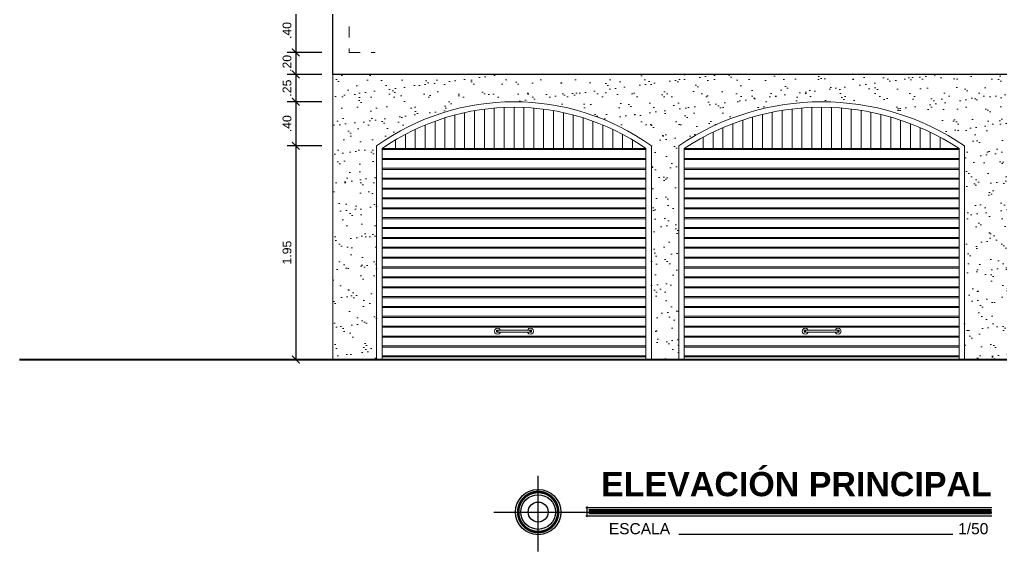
# Model space of a CAD drawing. Header units: millimetres. Extents: x 148 to 249, y 24 to 77.
# Drawn here: x 147.62 to 156.58, y 41.76 to 46.61 of the extents above; entities that cross this region are included whole.
import ezdxf

# ---------------------------------------------------------------- set-up
doc = ezdxf.new("R2010")
doc.units = ezdxf.units.MM
doc.header["$PDMODE"] = 32
doc.linetypes.add('HIDDEN2', pattern=[4.762499999999999, 3.175, -1.5875])
doc.layers.get('0').update_dxf_attribs({"lineweight": 0})
doc.layers.get('Defpoints').update_dxf_attribs({"lineweight": 0})
for name, color, linetype, lineweight in [('A-Dims', 22, 'Continuous', 0), ('A-Hidden projection', 33, 'HIDDEN2', 0), ('A-Stair', 53, 'Continuous', 0), ('A-Text', 30, 'Continuous', 30), ('A-Wall', 153, 'Continuous', 40), ('l3', 30, 'Continuous', 30), ('puertas y vent', 2, 'Continuous', 0)]:
    doc.layers.add(name, color=color, linetype=linetype, lineweight=lineweight)
doc.styles.add('ejes', font='swissel.ttf')
doc.styles.add('FITO', font='ARIAL.TTF')
doc.dimstyles.new('DIM50', dxfattribs={"dimtxt": 0.08, "dimasz": 0.07, "dimexe": 0.08, "dimexo": 0.1, "dimgap": 0.04, "dimtad": 2, "dimzin": 4, "dimdsep": 46, "dimtxsty": 'ejes', "dimblk": 'ARCHTICK', "dimcen": 0.05, "dimadec": 0, "dimazin": 0, "dimtfac": 1, "dimtix": 1, "dimtmove": 0, "dimatfit": 3, "dimfxl": 0.08, "dimarcsym": 0})

# ---------------------------------------------------------------- blocks, each defined once
blk = doc.blocks.new('_ArchTick')
at = {"color": 0, "linetype": 'ByBlock', "const_width": 0.15}
blk.add_lwpolyline([(-0.5, -0.5), (0.5, 0.5)], dxfattribs=at)
blk = doc.blocks.new('*D119')
at = {"layer": 'A-Dims', "color": 0, "lineweight": -2}
for p, q in [((150.3795572069305, 45.46021789115851), (150.0619433560221, 45.46021789115851)), ((150.1419433560221, 45.46021789115851), (150.1419433560221, 43.5102178911585)), ((150.3795572069305, 43.5102178911585), (150.0619433560221, 43.5102178911585))]:
    blk.add_line(p, q, dxfattribs=at)
at = {"layer": 'Defpoints', "color": 0}
for p in [(150.4795572069305, 45.46021789115851), (150.1419433560221, 43.5102178911585), (150.4795572069305, 43.5102178911585)]:
    blk.add_point(p, dxfattribs=at)
at = {"layer": 'A-Dims', "color": 0, "lineweight": -2, "xscale": 0.07, "yscale": 0.07, "zscale": 0.07}
for p, rotation in [((150.1419433560221, 45.46021789115851), 90), ((150.1419433560221, 43.5102178911585), 270)]:
    blk.add_blockref('_ArchTick', p, dxfattribs=dict(at, rotation=rotation))
at = {"layer": 'A-Dims', "color": 0, "insert": (150.0619433560221, 44.4852178911585), "char_height": 0.08, "attachment_point": 5, "rotation": 90, "style": 'ejes'}
blk.add_mtext('1.95', dxfattribs=at)
blk = doc.blocks.new('*D120')
at = {"layer": 'A-Dims', "color": 0, "lineweight": -2}
for p, q in [((150.3795572069305, 45.86021789115849), (150.0619433560221, 45.86021789115849)), ((150.1419433560221, 45.86021789115849), (150.1419433560221, 45.46021789115851)), ((150.3795572069305, 45.46021789115851), (150.0619433560221, 45.46021789115851))]:
    blk.add_line(p, q, dxfattribs=at)
at = {"layer": 'Defpoints', "color": 0}
for p in [(150.4795572069305, 45.86021789115849), (150.1419433560221, 45.46021789115851), (150.4795572069305, 45.46021789115851)]:
    blk.add_point(p, dxfattribs=at)
at = {"layer": 'A-Dims', "color": 0, "lineweight": -2, "xscale": 0.07, "yscale": 0.07, "zscale": 0.07}
for p, rotation in [((150.1419433560221, 45.86021789115849), 90), ((150.1419433560221, 45.46021789115851), 270)]:
    blk.add_blockref('_ArchTick', p, dxfattribs=dict(at, rotation=rotation))
at = {"layer": 'A-Dims', "color": 0, "insert": (150.0619433560221, 45.6602178911585), "char_height": 0.08, "attachment_point": 5, "rotation": 90, "style": 'ejes'}
blk.add_mtext('.40', dxfattribs=at)
blk = doc.blocks.new('*D121')
at = {"layer": 'A-Dims', "color": 0, "lineweight": -2}
for p, q in [((150.3795572069305, 46.1102178911585), (150.0619433560221, 46.1102178911585)), ((150.1419433560221, 46.1102178911585), (150.1419433560221, 45.86021789115849)), ((150.3795572069305, 45.86021789115849), (150.0619433560221, 45.86021789115849))]:
    blk.add_line(p, q, dxfattribs=at)
at = {"layer": 'Defpoints', "color": 0}
for p in [(150.4795572069305, 46.1102178911585), (150.1419433560221, 45.86021789115849), (150.4795572069305, 45.86021789115849)]:
    blk.add_point(p, dxfattribs=at)
at = {"layer": 'A-Dims', "color": 0, "lineweight": -2, "xscale": 0.07, "yscale": 0.07, "zscale": 0.07}
for p, rotation in [((150.1419433560221, 46.1102178911585), 90), ((150.1419433560221, 45.86021789115849), 270)]:
    blk.add_blockref('_ArchTick', p, dxfattribs=dict(at, rotation=rotation))
at = {"layer": 'A-Dims', "color": 0, "insert": (150.0619433560221, 45.9852178911585), "char_height": 0.08, "attachment_point": 5, "rotation": 90, "style": 'ejes'}
blk.add_mtext('.25', dxfattribs=at)
blk = doc.blocks.new('*D125')
at = {"layer": 'A-Dims', "color": 0, "lineweight": -2}
for p, q in [((150.3795572069305, 46.7102178911585), (150.0619433560221, 46.7102178911585)), ((150.1419433560221, 46.7102178911585), (150.1419433560221, 46.3102178911585)), ((150.3795572069305, 46.3102178911585), (150.0619433560221, 46.3102178911585))]:
    blk.add_line(p, q, dxfattribs=at)
at = {"layer": 'Defpoints', "color": 0}
for p in [(150.4795572069305, 46.7102178911585), (150.1419433560221, 46.3102178911585), (150.4795572069305, 46.3102178911585)]:
    blk.add_point(p, dxfattribs=at)
at = {"layer": 'A-Dims', "color": 0, "lineweight": -2, "xscale": 0.07, "yscale": 0.07, "zscale": 0.07}
for p, rotation in [((150.1419433560221, 46.7102178911585), 90), ((150.1419433560221, 46.3102178911585), 270)]:
    blk.add_blockref('_ArchTick', p, dxfattribs=dict(at, rotation=rotation))
at = {"layer": 'A-Dims', "color": 0, "insert": (150.0619433560221, 46.5102178911585), "char_height": 0.08, "attachment_point": 5, "rotation": 90, "style": 'ejes'}
blk.add_mtext('.40', dxfattribs=at)
blk = doc.blocks.new('*D172')
at = {"layer": 'A-Dims', "color": 0, "lineweight": -2}
for p, q in [((150.3795572069305, 46.3102178911585), (150.0619433560221, 46.3102178911585)), ((150.1419433560221, 46.3102178911585), (150.1419433560221, 46.1102178911585)), ((150.3795572069305, 46.1102178911585), (150.0619433560221, 46.1102178911585))]:
    blk.add_line(p, q, dxfattribs=at)
at = {"layer": 'Defpoints', "color": 0}
for p in [(150.4795572069305, 46.3102178911585), (150.1419433560221, 46.1102178911585), (150.4795572069305, 46.1102178911585)]:
    blk.add_point(p, dxfattribs=at)
at = {"layer": 'A-Dims', "color": 0, "lineweight": -2, "xscale": 0.07, "yscale": 0.07, "zscale": 0.07}
for p, rotation in [((150.1419433560221, 46.3102178911585), 270), ((150.1419433560221, 46.1102178911585), 90)]:
    blk.add_blockref('_ArchTick', p, dxfattribs=dict(at, rotation=rotation))
at = {"layer": 'A-Dims', "color": 0, "insert": (150.0619433560221, 46.2102178911585), "char_height": 0.08, "attachment_point": 5, "rotation": 90, "style": 'ejes'}
blk.add_mtext('.20', dxfattribs=at)

msp = doc.modelspace()

# ---------------------------------------------------------------- hatches: boundary and pattern name
at = {"layer": 'A-Stair'}
h = msp.add_hatch(dxfattribs=at)
h.set_pattern_fill('AR-SAND,_O', color=157, scale=0.004)
h.set_pattern_definition([(37.50000000000001, (-46.9851933789503, -5.34460479963505), (-0.006400125183936183, 0.1957652949317369), [0, -0.154432, 0, -0.17272, 0, -0.1651]), (7.499999999999999, (-46.9851933789503, -5.34460479963505), (0.1798093132552011, 0.2867300402273417), [0, -0.08331200000000001, 0, -0.139192, 0, -0.05334000000000001]), (327.5, (-47.11016137895029, -5.34460479963505), (0.3163969480965832, 0.0005748738714182765), [0, -0.0508, 0, -0.18288, 0, -0.23876]), (317.5, (-47.11016137895029, -5.34460479963505), (0.3054225809889189, 0.0891717293028865), [0, -0.0254, 0, -0.119888, 0, -0.13716])])
h.paths.add_polyline_path([(153.3845572069305, 45.46021789115848), (153.3845572069305, 43.5102178911585), (153.6345572069305, 43.5102178911585), (153.6345572069305, 45.4602178911585, -0.3070499222369381), (156.2399967203875, 45.4602178911585), (156.2399967203875, 43.5102178911585), (156.6395572069306, 43.5102178911585), (156.6395572069306, 45.46021789115851, -0.695652173913128), (157.7895572069305, 45.46021789115845), (157.7895572069305, 43.5102178911585), (157.9395572069305, 43.5102178911585), (157.9395572069305, 46.1102178911585), (150.4795572069305, 46.1102178911585), (150.4795572069305, 43.5102178911585), (150.8791176934736, 43.51021789115851), (150.8791176934736, 45.46021789115851, -0.3193052539097957)])

# ---------------------------------------------------------------- linework, layer by layer
at = {"layer": 'A-Hidden projection', "ltscale": 0.015}
msp.add_lwpolyline([(150.6295572069305, 46.54747759305165), (150.6295572069305, 46.3102178911585), (150.8668169088236, 46.3102178911585)], dxfattribs=at)
at = {"layer": 'A-Stair', "color": 53}
msp.add_line((150.4795572069305, 43.5102178911585), (150.4795572069305, 46.1102178911585), dxfattribs=at)
at = {"layer": 'A-Stair', "color": 217}
for p, q in [((151.6818374502021, 45.76171212277764), (151.6818374502021, 45.43422871378382)), ((151.7718374502021, 45.77930446783009), (151.7718374502021, 45.43422871378382)), ((151.8618374502021, 45.79288523818148), (151.8618374502021, 45.43422871378382)), ((151.9518374502021, 45.80253211819663), (151.9518374502021, 45.43422871378382)), ((152.0418374502021, 45.81021789115849), (152.0418374502021, 45.43422871378382)), ((152.1318374502021, 45.81021789115849), (152.1318374502021, 45.43422871378382)), ((152.2218374502021, 45.81021789115849), (152.2218374502021, 45.43422871378382)), ((152.3118374502021, 45.80253211819662), (152.3118374502021, 45.43422871378382)), ((152.4018374502021, 45.79288523818147), (152.4018374502021, 45.43422871378382)), ((152.4918374502021, 45.77930446783008), (152.4918374502021, 45.43422871378382)), ((152.5818374502021, 45.76171212277762), (152.5818374502021, 45.43422871378382)), ((154.487276963659, 45.7651946154832), (154.487276963659, 45.43422871378384)), ((154.577276963659, 45.78150712514705), (154.577276963659, 45.43422871378384)), ((154.667276963659, 45.79411306026076), (154.667276963659, 45.43422871378384)), ((154.757276963659, 45.80307433060624), (154.757276963659, 45.43422871378384)), ((154.847276963659, 45.81021789115851), (154.847276963659, 45.43422871378384)), ((154.937276963659, 45.81021789115851), (154.937276963659, 45.43422871378384)), ((155.027276963659, 45.81021789115851), (155.027276963659, 45.43422871378384)), ((155.117276963659, 45.80307433060624), (155.117276963659, 45.43422871378384)), ((155.207276963659, 45.79411306026076), (155.207276963659, 45.43422871378384)), ((155.297276963659, 45.78150712514704), (155.297276963659, 45.43422871378384)), ((155.387276963659, 45.76519461548319), (155.387276963659, 45.43422871378384)), ((151.4118374502021, 45.68367784860831), (151.4118374502021, 45.43422871378382)), ((151.501837450202, 45.7140486145207), (151.5018374502021, 45.43422871378382)), ((151.5918374502021, 45.74000449402156), (151.5918374502021, 45.43422871378382)), ((152.6718374502021, 45.74000449402155), (152.6718374502021, 45.43422871378382)), ((152.7618374502021, 45.71404861452068), (152.7618374502021, 45.43422871378382)), ((152.8518374502021, 45.6836778486083), (152.8518374502021, 45.43422871378382)), ((154.127276963659, 45.66087881508309), (154.127276963659, 45.43422871378384)), ((154.217276963659, 45.69308015106038), (154.217276963659, 45.43422871378384)), ((154.307276963659, 45.72109852682658), (154.307276963659, 45.43422871378384)), ((154.397276963659, 45.74509331512542), (154.397276963659, 45.43422871378384)), ((155.4772769636591, 45.7450933151254), (155.4772769636591, 45.43422871378384)), ((155.5672769636591, 45.72109852682657), (155.5672769636591, 45.43422871378384)), ((155.6572769636591, 45.69308015106036), (155.6572769636591, 45.43422871378384)), ((155.7472769636591, 45.66087881508309), (155.7472769636591, 45.43422871378384)), ((151.2318374502021, 45.6088189402996), (151.2318374502021, 45.43422871378382)), ((151.321837450202, 45.64868593565274), (151.3218374502021, 45.43422871378382)), ((152.9418374502021, 45.64868593565271), (152.9418374502021, 45.43422871378382)), ((153.0318374502021, 45.60881894029957), (153.0318374502021, 45.43422871378382)), ((153.947276963659, 45.58311105699372), (153.947276963659, 45.43422871378384)), ((154.037276963659, 45.62430075948136), (154.037276963659, 45.43422871378384)), ((155.8372769636591, 45.62430075948134), (155.8372769636591, 45.43422871378384)), ((155.9272769636591, 45.58311105699367), (155.9272769636591, 45.43422871378384)), ((151.051837450202, 45.51313558362361), (151.051837450202, 45.43422871378382)), ((151.1418374502021, 45.5637642836841), (151.141837450202, 45.43422871378382)), ((153.1218374502022, 45.56376428368405), (153.1218374502021, 45.43422871378382)), ((153.2118374502021, 45.51313558362357), (153.2118374502021, 45.43422871378382)), ((153.857276963659, 45.53702453634984), (153.857276963659, 45.43422871378384)), ((156.0172769636591, 45.53702453634982), (156.0172769636591, 45.43422871378384)), ((150.9291176934736, 43.5102178911585), (150.9291176934736, 45.43422871378384)), ((150.9291176934736, 45.43422871378384), (153.3345572069305, 45.43422871378382)), ((150.9291176934736, 45.42422871378384), (153.3345572069305, 45.42422871378382)), ((153.3345572069305, 43.5102178911585), (153.3345572069305, 45.43422871378382)), ((153.6845572069305, 45.43422871378386), (156.1899967203875, 45.43422871378383)), ((153.6845572069305, 43.5102178911585), (153.6845572069305, 45.43352429012808)), ((153.6845572069305, 45.42422871378385), (156.1899967203875, 45.42422871378383)), ((156.1899967203875, 43.5102178911585), (156.1899967203875, 45.43352429012809)), ((150.9291176934736, 45.34422871378383), (153.3345572069305, 45.34422871378381)), ((150.9291176934736, 45.33422871378384), (153.3345572069305, 45.33422871378382)), ((153.6845572069305, 45.34422871378385), (156.1899967203875, 45.34422871378383)), ((153.6845572069305, 45.33422871378385), (156.1899967203875, 45.33422871378383)), ((150.9291176934736, 45.25422871378383), (153.3345572069305, 45.25422871378381)), ((150.9291176934736, 45.24422871378383), (153.3345572069305, 45.24422871378381)), ((153.6845572069305, 45.25422871378385), (156.1899967203875, 45.25422871378382)), ((153.6845572069305, 45.24422871378385), (156.1899967203875, 45.24422871378383)), ((150.9291176934736, 45.16422871378383), (153.3345572069305, 45.16422871378381)), ((150.9291176934736, 45.15422871378383), (153.3345572069305, 45.15422871378381)), ((153.6845572069305, 45.16422871378384), (156.1899967203875, 45.16422871378382)), ((153.6845572069305, 45.15422871378384), (156.1899967203875, 45.15422871378382)), ((150.9291176934736, 45.07422871378382), (153.3345572069305, 45.0742287137838)), ((150.9291176934736, 45.06422871378383), (153.3345572069305, 45.06422871378381)), ((153.6845572069305, 45.07422871378385), (156.1899967203875, 45.07422871378382)), ((153.6845572069305, 45.06422871378384), (156.1899967203875, 45.06422871378382)), ((150.9291176934736, 44.98422871378382), (153.3345572069305, 44.9842287137838)), ((150.9291176934736, 44.97422871378382), (153.3345572069305, 44.9742287137838)), ((153.6845572069305, 44.98422871378384), (156.1899967203875, 44.98422871378381)), ((153.6845572069305, 44.97422871378384), (156.1899967203875, 44.97422871378382)), ((150.9291176934736, 44.89422871378382), (153.3345572069305, 44.8942287137838)), ((150.9291176934736, 44.88422871378382), (153.3345572069305, 44.8842287137838)), ((153.6845572069305, 44.89422871378384), (156.1899967203875, 44.89422871378381)), ((153.6845572069305, 44.88422871378383), (156.1899967203875, 44.88422871378381)), ((150.9291176934736, 44.80422871378381), (153.3345572069305, 44.80422871378379)), ((150.9291176934736, 44.79422871378382), (153.3345572069305, 44.7942287137838)), ((153.6845572069305, 44.80422871378383), (156.1899967203875, 44.8042287137838)), ((153.6845572069305, 44.79422871378383), (156.1899967203875, 44.79422871378381)), ((150.9291176934736, 44.71422871378381), (153.3345572069305, 44.71422871378379)), ((150.9291176934736, 44.70422871378381), (153.3345572069305, 44.70422871378379)), ((153.6845572069305, 44.71422871378383), (156.1899967203875, 44.7142287137838)), ((153.6845572069305, 44.70422871378383), (156.1899967203875, 44.7042287137838)), ((150.9291176934736, 44.62422871378381), (153.3345572069305, 44.62422871378379)), ((150.9291176934736, 44.61422871378381), (153.3345572069305, 44.61422871378379)), ((153.6845572069305, 44.62422871378382), (156.1899967203875, 44.6242287137838)), ((153.6845572069305, 44.61422871378383), (156.1899967203875, 44.6142287137838)), ((150.9291176934736, 44.5342287137838), (153.3345572069305, 44.53422871378378)), ((150.9291176934736, 44.52422871378381), (153.3345572069305, 44.52422871378378)), ((153.6845572069305, 44.53422871378382), (156.1899967203875, 44.53422871378379)), ((153.6845572069305, 44.52422871378382), (156.1899967203875, 44.52422871378381)), ((150.9291176934736, 44.4442287137838), (153.3345572069305, 44.44422871378378)), ((150.9291176934736, 44.4342287137838), (153.3345572069305, 44.43422871378378)), ((153.6845572069305, 44.44422871378382), (156.1899967203875, 44.44422871378379)), ((153.6845572069305, 44.43422871378382), (156.1899967203875, 44.4342287137838)), ((150.9291176934736, 44.3542287137838), (153.3345572069305, 44.35422871378378)), ((150.9291176934736, 44.3442287137838), (153.3345572069305, 44.34422871378378)), ((153.6845572069305, 44.35422871378381), (156.1899967203875, 44.35422871378378)), ((153.6845572069305, 44.34422871378381), (156.1899967203875, 44.34422871378379)), ((150.9291176934736, 44.26422871378379), (153.3345572069305, 44.26422871378377)), ((150.9291176934736, 44.2542287137838), (153.3345572069305, 44.25422871378377)), ((153.6845572069305, 44.26422871378381), (156.1899967203875, 44.26422871378379)), ((153.6845572069305, 44.25422871378381), (156.1899967203875, 44.25422871378378)), ((150.9291176934736, 44.17422871378379), (153.3345572069305, 44.17422871378377)), ((150.9291176934736, 44.16422871378379), (153.3345572069305, 44.16422871378377)), ((153.6845572069305, 44.1742287137838), (156.1899967203875, 44.17422871378378)), ((153.6845572069305, 44.16422871378381), (156.1899967203875, 44.16422871378379)), ((150.9291176934736, 44.08422871378379), (153.3345572069305, 44.08422871378377)), ((150.9291176934736, 44.07422871378379), (153.3345572069305, 44.07422871378377)), ((153.6845572069305, 44.0842287137838), (156.1899967203875, 44.08422871378377)), ((153.6845572069305, 44.0742287137838), (156.1899967203875, 44.07422871378379)), ((150.9291176934736, 43.99422871378378), (153.3345572069305, 43.99422871378376)), ((150.9291176934736, 43.98422871378379), (153.3345572069305, 43.98422871378376)), ((153.6845572069305, 43.9942287137838), (156.1899967203875, 43.99422871378378)), ((153.6845572069305, 43.9842287137838), (156.1899967203875, 43.98422871378378)), ((150.9291176934736, 43.90422871378378), (153.3345572069305, 43.90422871378376)), ((150.9291176934736, 43.89422871378378), (153.3345572069305, 43.89422871378376)), ((153.6845572069305, 43.90422871378379), (156.1899967203875, 43.90422871378378)), ((153.6845572069305, 43.8942287137838), (156.1899967203875, 43.89422871378378)), ((150.9291176934736, 43.81422871378378), (153.3345572069305, 43.81422871378376)), ((150.9291176934736, 43.80422871378378), (153.3345572069305, 43.80422871378376)), ((153.6845572069305, 43.81422871378379), (156.1899967203875, 43.81422871378377)), ((153.6845572069305, 43.80422871378379), (156.1899967203875, 43.80422871378376)), ((150.9291176934736, 43.72422871378377), (153.3345572069305, 43.72422871378375)), ((150.9291176934736, 43.71422871378378), (153.3345572069305, 43.71422871378375)), ((153.6845572069305, 43.72422871378379), (156.1899967203875, 43.72422871378377)), ((153.6845572069305, 43.71422871378379), (156.1899967203875, 43.71422871378377)), ((150.9291176934736, 43.63422871378377), (153.3345572069305, 43.63422871378375)), ((150.9291176934736, 43.62422871378377), (153.3345572069305, 43.62422871378375)), ((153.6845572069305, 43.63422871378378), (156.1899967203875, 43.63422871378376)), ((153.6845572069305, 43.62422871378379), (156.1899967203875, 43.62422871378377)), ((150.9291176934736, 43.54422871378377), (153.3345572069305, 43.54422871378375)), ((150.9291176934736, 43.53422871378377), (153.3345572069305, 43.53422871378375)), ((153.6845572069305, 43.54422871378378), (156.1899967203875, 43.54422871378376)), ((153.6845572069305, 43.53422871378378), (156.1899967203875, 43.53422871378376))]:
    msp.add_line(p, q, dxfattribs=at)
at = {"layer": 'A-Stair', "color": 13}
for p, q in [((150.8791176934736, 43.5102178911585), (150.8791176934736, 45.46021789115851)), ((153.3845572069305, 43.5102178911585), (153.3845572069305, 45.46021789115848)), ((153.6345572069305, 43.5102178911585), (153.6345572069305, 45.4602178911585)), ((156.2399967203875, 43.5102178911585), (156.2399967203875, 45.4602178911585))]:
    msp.add_line(p, q, dxfattribs=at)
for centre, radius, start, end in [((152.1318374502021, 43.69858440503621), 2.161633486122278, 54.5828883223575, 125.4171116776422), ((154.937276963659, 43.53886943544511), 2.321348455713399, 55.86179971021178, 124.1382002897882)]:
    msp.add_arc(centre, radius, start, end, dxfattribs=at)
at = {"layer": 'A-Stair', "color": 217}
for centre, radius, start, end in [((152.1318374502021, 43.69858440503621), 2.111633486122278, 55.2798638725402, 124.7201361274588), ((154.937276963659, 43.53886943544511), 2.271348455713399, 56.52787019823863, 123.4721298017613)]:
    msp.add_arc(centre, radius, start, end, dxfattribs=at)
at = {"layer": 'A-Text', "color": 251, "linetype": 'Continuous'}
for p, q in [((152.3521398676672, 41.76108847825392), (152.3521398676672, 42.44895911813546)), ((152.7991919120309, 42.0756611303356), (152.7991919120309, 42.1715931672139)), ((151.948592044239, 42.11990682535621), (156.4893031595394, 42.11990682535621)), ((152.786031377457, 42.16099229645634), (156.4893031595394, 42.16099229645635)), ((152.786031377457, 42.08498295253482), (156.4893031595394, 42.08498295253482)), ((153.6351933883513, 41.91727594721715), (156.1337103057173, 41.91727594721716))]:
    msp.add_line(p, q, dxfattribs=at)
at = {"layer": 'A-Text', "const_width": 0.02375291952}
msp.add_lwpolyline([(152.3521398676672, 42.302329246244, 1760.380359204241), (152.3525543741303, 42.30232877740036, 1760.380359204241)], format="xyb", dxfattribs=at)
at = {"layer": 'A-Text', "const_width": 0.04750583904}
msp.add_lwpolyline([(152.8134436637593, 42.12298762552373), (156.4893031595394, 42.12298762552373)], dxfattribs=at)
at = {"layer": 'A-Text', "color": 251, "linetype": 'Continuous'}
for radius in [0.2067454115020801, 0.1580994323251201, 0.09121121095680004]:
    msp.add_circle((152.3521398676672, 42.11990682535621), radius, dxfattribs=at)
at = {"layer": 'A-Wall', "color": 201}
msp.add_line((147.6234679871796, 43.5102178911585), (161.3592309405404, 43.5102178911585), dxfattribs=at)
at = {"layer": 'l3'}
for p, q in [((150.4795572069305, 46.1102178911585), (150.4795572069305, 46.7102178911585)), ((157.9395572069305, 46.1102178911585), (150.4795572069305, 46.1102178911585))]:
    msp.add_line(p, q, dxfattribs=at)
at = {"layer": 'puertas y vent', "color": 217}
for p, q in [((151.9548374502021, 43.76847748445226), (151.9584547642999, 43.78197748445222)), ((151.9584547642999, 43.78197748445222), (151.9683374502021, 43.79186017035442)), ((151.9683374502021, 43.79186017035442), (151.9818374502021, 43.79547748445224)), ((151.9818374502021, 43.79547748445224), (151.995337450202, 43.79186017035442)), ((151.995337450202, 43.79186017035442), (152.0052201361043, 43.78197748445222)), ((152.0052201361043, 43.78197748445222), (152.0061579582778, 43.77847748445225)), ((152.2575169421264, 43.77847748445225), (152.2584547642998, 43.78197748445222)), ((152.2584547642998, 43.78197748445222), (152.2683374502022, 43.79186017035442)), ((152.2683374502022, 43.79186017035442), (152.2818374502021, 43.79547748445224)), ((152.2818374502021, 43.79547748445224), (152.2953374502021, 43.79186017035442)), ((152.2953374502021, 43.79186017035442), (152.3052201361043, 43.78197748445222)), ((152.3052201361043, 43.78197748445222), (152.3088374502021, 43.76847748445226)), ((154.760276963659, 43.76847748445227), (154.7638942777568, 43.78197748445223)), ((154.7638942777568, 43.78197748445223), (154.773776963659, 43.79186017035443)), ((154.773776963659, 43.79186017035443), (154.7872769636591, 43.79547748445226)), ((154.7872769636591, 43.79547748445226), (154.800776963659, 43.79186017035443)), ((154.800776963659, 43.79186017035443), (154.8106596495613, 43.78197748445223)), ((154.8106596495613, 43.78197748445223), (154.8115974717347, 43.77847748445226)), ((155.0629564555833, 43.77847748445226), (155.0638942777568, 43.78197748445223)), ((155.0638942777568, 43.78197748445223), (155.0737769636591, 43.79186017035443)), ((155.0737769636591, 43.79186017035443), (155.087276963659, 43.79547748445226)), ((155.087276963659, 43.79547748445226), (155.100776963659, 43.79186017035443)), ((155.100776963659, 43.79186017035443), (155.1106596495612, 43.78197748445223)), ((155.1106596495612, 43.78197748445223), (155.1142769636591, 43.76847748445227)), ((151.9584547642999, 43.75497748445223), (151.9548374502021, 43.76847748445226)), ((151.9683374502021, 43.74509479855003), (151.9584547642999, 43.75497748445223)), ((151.9818374502021, 43.74147748445221), (151.9683374502021, 43.74509479855003)), ((151.9731771961642, 43.77347748445225), (151.971837450202, 43.76847748445226)), ((151.971837450202, 43.76847748445226), (151.9731771961642, 43.7634774844522)), ((151.9768374502021, 43.77713773849006), (151.9731771961642, 43.77347748445225)), ((151.9731771961642, 43.7634774844522), (151.9768374502021, 43.75981723041439)), ((151.9760824977923, 43.77347748445225), (151.9748813144236, 43.76847748445226)), ((151.9748813144236, 43.76847748445226), (151.9760824977923, 43.7634774844522)), ((151.9793641917845, 43.77713773849006), (151.9760824977923, 43.77347748445225)), ((151.9760824977923, 43.7634774844522), (151.9793641917845, 43.75981723041439)), ((151.9818374502021, 43.77847748445225), (151.9768374502021, 43.77713773849006)), ((151.9768374502021, 43.75981723041439), (151.9818374502021, 43.75847748445221)), ((151.9838470691452, 43.77847748445225), (151.9818374502021, 43.77847748445225)), ((151.9838470691452, 43.75847748445221), (151.9818374502021, 43.75847748445221)), ((151.995337450202, 43.74509479855003), (151.9818374502021, 43.74147748445221)), ((151.9893374502022, 43.77847748445225), (151.9838470691452, 43.77847748445225)), ((151.9893374502022, 43.75847748445221), (151.9838470691452, 43.75847748445221)), ((151.9848545728412, 43.77347748445225), (151.9841610693, 43.76847748445226)), ((151.9841610693, 43.76847748445226), (151.9848545728412, 43.7634774844522)), ((151.9867492597511, 43.77713773849006), (151.9848545728412, 43.77347748445225)), ((151.9848545728412, 43.7634774844522), (151.9867492597511, 43.75981723041439)), ((151.9968374502021, 43.77847748445225), (151.9893374502022, 43.77847748445225)), ((151.9968374502021, 43.75847748445221), (151.9893374502022, 43.75847748445221)), ((152.0052201361043, 43.75497748445223), (151.995337450202, 43.74509479855003)), ((152.2668374502021, 43.77847748445225), (151.9968374502021, 43.77847748445225)), ((152.2668374502021, 43.75847748445221), (151.9968374502021, 43.75847748445221)), ((152.0061579582778, 43.75847748445221), (152.0052201361043, 43.75497748445223)), ((152.2584547642998, 43.75497748445223), (152.2575169421264, 43.75847748445221)), ((152.2683374502022, 43.74509479855003), (152.2584547642998, 43.75497748445223)), ((152.274337450202, 43.77847748445225), (152.2668374502021, 43.77847748445225)), ((152.274337450202, 43.75847748445221), (152.2668374502021, 43.75847748445221)), ((152.2818374502021, 43.74147748445221), (152.2683374502022, 43.74509479855003)), ((152.2798278312589, 43.77847748445225), (152.274337450202, 43.77847748445225)), ((152.2798278312589, 43.75847748445221), (152.274337450202, 43.75847748445221)), ((152.2769256406531, 43.77713773849006), (152.278820327563, 43.77347748445225)), ((152.278820327563, 43.7634774844522), (152.2769256406531, 43.75981723041439)), ((152.278820327563, 43.77347748445225), (152.2795138311042, 43.76847748445226)), ((152.2795138311042, 43.76847748445226), (152.278820327563, 43.7634774844522)), ((152.2818374502021, 43.77847748445225), (152.2798278312589, 43.77847748445225)), ((152.2818374502021, 43.75847748445221), (152.2798278312589, 43.75847748445221)), ((152.2818374502021, 43.77847748445225), (152.2868374502021, 43.77713773849006)), ((152.2868374502021, 43.75981723041439), (152.2818374502021, 43.75847748445221)), ((152.2953374502021, 43.74509479855003), (152.2818374502021, 43.74147748445221)), ((152.2843107086196, 43.77713773849006), (152.2875924026119, 43.77347748445225)), ((152.2875924026119, 43.7634774844522), (152.2843107086196, 43.75981723041439)), ((152.2868374502021, 43.77713773849006), (152.2904977042399, 43.77347748445225)), ((152.2904977042399, 43.7634774844522), (152.2868374502021, 43.75981723041439)), ((152.2875924026119, 43.77347748445225), (152.2887935859806, 43.76847748445226)), ((152.2887935859806, 43.76847748445226), (152.2875924026119, 43.7634774844522)), ((152.2904977042399, 43.77347748445225), (152.2918374502022, 43.76847748445226)), ((152.2918374502022, 43.76847748445226), (152.2904977042399, 43.7634774844522)), ((152.3052201361043, 43.75497748445223), (152.2953374502021, 43.74509479855003)), ((152.3088374502021, 43.76847748445226), (152.3052201361043, 43.75497748445223)), ((154.7638942777568, 43.75497748445225), (154.760276963659, 43.76847748445227)), ((154.773776963659, 43.74509479855005), (154.7638942777568, 43.75497748445225)), ((154.7872769636591, 43.74147748445223), (154.773776963659, 43.74509479855005)), ((154.7786167096212, 43.77347748445226), (154.7772769636589, 43.76847748445227)), ((154.7772769636589, 43.76847748445227), (154.7786167096212, 43.76347748445222)), ((154.7822769636591, 43.77713773849008), (154.7786167096212, 43.77347748445226)), ((154.7786167096212, 43.76347748445222), (154.7822769636591, 43.75981723041441)), ((154.7815220112493, 43.77347748445226), (154.7803208278805, 43.76847748445227)), ((154.7803208278805, 43.76847748445227), (154.7815220112493, 43.76347748445222)), ((154.7848037052415, 43.77713773849008), (154.7815220112493, 43.77347748445226)), ((154.7815220112493, 43.76347748445222), (154.7848037052415, 43.75981723041441)), ((154.7872769636591, 43.77847748445226), (154.7822769636591, 43.77713773849008)), ((154.7822769636591, 43.75981723041441), (154.7872769636591, 43.75847748445222)), ((154.7892865826022, 43.77847748445226), (154.7872769636591, 43.77847748445226)), ((154.7892865826022, 43.75847748445222), (154.7872769636591, 43.75847748445222)), ((154.800776963659, 43.74509479855005), (154.7872769636591, 43.74147748445223)), ((154.7947769636591, 43.77847748445226), (154.7892865826022, 43.77847748445226)), ((154.7947769636591, 43.75847748445222), (154.7892865826022, 43.75847748445222)), ((154.7902940862982, 43.77347748445226), (154.7896005827569, 43.76847748445227)), ((154.7896005827569, 43.76847748445227), (154.7902940862982, 43.76347748445222)), ((154.792188773208, 43.77713773849008), (154.7902940862982, 43.77347748445226)), ((154.7902940862982, 43.76347748445222), (154.792188773208, 43.75981723041441)), ((154.802276963659, 43.77847748445226), (154.7947769636591, 43.77847748445226)), ((154.802276963659, 43.75847748445222), (154.7947769636591, 43.75847748445222)), ((154.8106596495613, 43.75497748445225), (154.800776963659, 43.74509479855005)), ((155.072276963659, 43.77847748445226), (154.802276963659, 43.77847748445226)), ((155.072276963659, 43.75847748445222), (154.802276963659, 43.75847748445222)), ((154.8115974717347, 43.75847748445222), (154.8106596495613, 43.75497748445225)), ((155.0638942777568, 43.75497748445225), (155.0629564555833, 43.75847748445222)), ((155.0737769636591, 43.74509479855005), (155.0638942777568, 43.75497748445225)), ((155.079776963659, 43.77847748445226), (155.072276963659, 43.77847748445226)), ((155.079776963659, 43.75847748445222), (155.072276963659, 43.75847748445222)), ((155.087276963659, 43.74147748445223), (155.0737769636591, 43.74509479855005)), ((155.0852673447159, 43.77847748445226), (155.079776963659, 43.77847748445226)), ((155.0852673447159, 43.75847748445222), (155.079776963659, 43.75847748445222)), ((155.0823651541101, 43.77713773849008), (155.0842598410199, 43.77347748445226)), ((155.0842598410199, 43.76347748445222), (155.0823651541101, 43.75981723041441)), ((155.0842598410199, 43.77347748445226), (155.0849533445611, 43.76847748445227)), ((155.0849533445611, 43.76847748445227), (155.0842598410199, 43.76347748445222)), ((155.087276963659, 43.77847748445226), (155.0852673447159, 43.77847748445226)), ((155.087276963659, 43.75847748445222), (155.0852673447159, 43.75847748445222)), ((155.087276963659, 43.77847748445226), (155.092276963659, 43.77713773849008)), ((155.092276963659, 43.75981723041441), (155.087276963659, 43.75847748445222)), ((155.100776963659, 43.74509479855005), (155.087276963659, 43.74147748445223)), ((155.0897502220766, 43.77713773849008), (155.0930319160688, 43.77347748445226)), ((155.0930319160688, 43.76347748445222), (155.0897502220766, 43.75981723041441)), ((155.092276963659, 43.77713773849008), (155.0959372176969, 43.77347748445226)), ((155.0959372176969, 43.76347748445222), (155.092276963659, 43.75981723041441)), ((155.0930319160688, 43.77347748445226), (155.0942330994375, 43.76847748445227)), ((155.0942330994375, 43.76847748445227), (155.0930319160688, 43.76347748445222)), ((155.0959372176969, 43.77347748445226), (155.0972769636591, 43.76847748445227)), ((155.0972769636591, 43.76847748445227), (155.0959372176969, 43.76347748445222)), ((155.1106596495612, 43.75497748445225), (155.100776963659, 43.74509479855005)), ((155.1142769636591, 43.76847748445227), (155.1106596495612, 43.75497748445225))]:
    msp.add_line(p, q, dxfattribs=at)

# ---------------------------------------------------------------- texts
at = {"layer": 'A-Text', "style": 'FITO'}
for s, p in [('ESCALA', (152.9965691754706, 41.91727594721715)), ('1/50', (156.18199601698, 41.91727594721715))]:
    msp.add_text(s, height=0.101345789952, dxfattribs=at).set_placement(p)
at = {"layer": 'A-Text', "insert": (152.9264450050556, 42.48566096866018), "char_height": 0.22176, "width": 10.94881398779467, "attachment_point": 1}
msp.add_mtext('{\\fArial|b1|i0|c0|p34;ELEVACIÓN PRINCIPAL}', dxfattribs=at)

# ---------------------------------------------------------------- dimensions: what is measured, and where the dimension line sits
at = {"layer": 'A-Dims'}
for base, p1, p2, picture, middle in [((150.1419433560221, 46.3102178911585), (150.4795572069305, 46.7102178911585), (150.4795572069305, 46.3102178911585), '*D125', (150.0619433560221, 46.5102178911585)), ((150.1419433560221, 46.1102178911585), (150.4795572069305, 46.3102178911585), (150.4795572069305, 46.1102178911585), '*D172', (150.0619433560221, 46.2102178911585)), ((150.1419433560221, 45.86021789115849), (150.4795572069305, 46.1102178911585), (150.4795572069305, 45.86021789115849), '*D121', (150.0619433560221, 45.9852178911585)), ((150.1419433560221, 45.46021789115851), (150.4795572069305, 45.86021789115849), (150.4795572069305, 45.46021789115851), '*D120', (150.0619433560221, 45.6602178911585)), ((150.1419433560221, 43.5102178911585), (150.4795572069305, 45.46021789115851), (150.4795572069305, 43.5102178911585), '*D119', (150.0619433560221, 44.4852178911585))]:
    dim = msp.add_linear_dim(base=base, p1=p1, p2=p2, angle=90, dimstyle='DIM50', dxfattribs=at)
    dim.commit()
    dim.dimension.update_dxf_attribs({"geometry": picture, "text_midpoint": middle})

doc.saveas('drawing.dxf')
